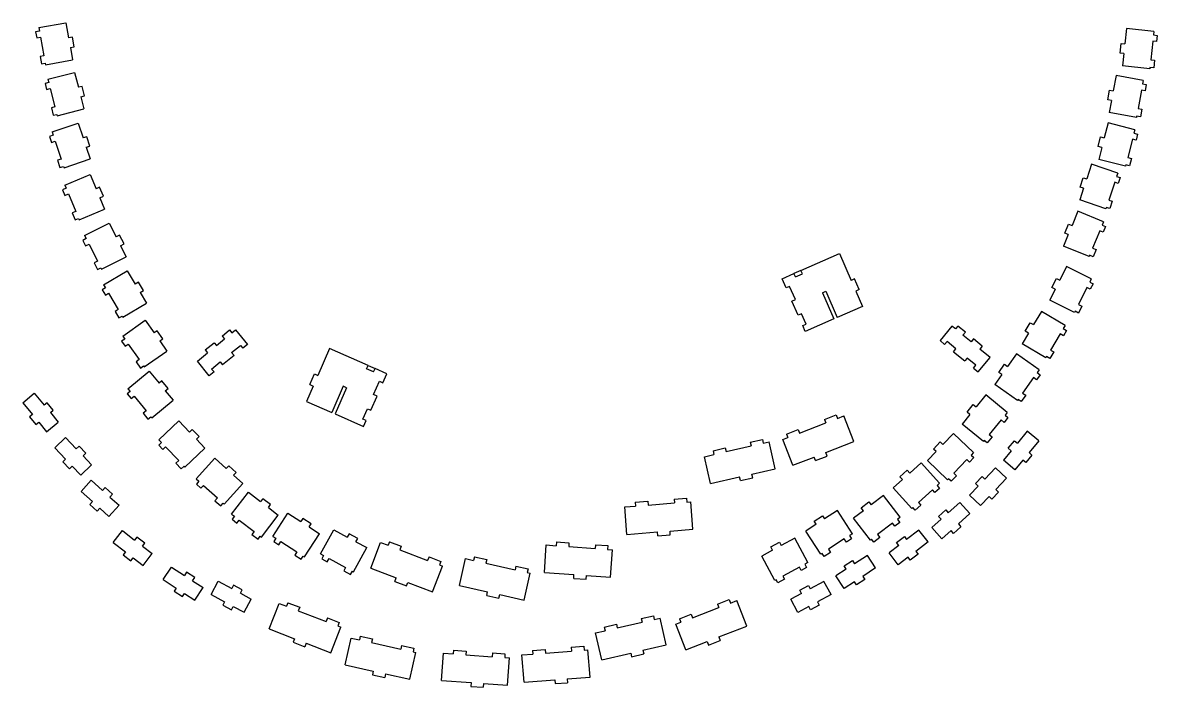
# Model space of a CAD drawing. Extents: x -717 to 1081, y -769 to 1088.
# Drawn here: x 166 to 1071, y -362 to 168 of the extents above; entities that cross this region are included whole.
import ezdxf

# ---------------------------------------------------------------- set-up
doc = ezdxf.new("R2010")
doc.units = 0
doc.layers.get('0').update_dxf_attribs({"linetype": 'CONTINUOUS'})

msp = doc.modelspace()

# ---------------------------------------------------------------- linework, layer by layer
at = {"color": 7, "linetype": 'CONTINUOUS'}
for p, q in [((179.15, 164.12), (200.8, 168.06)), ((179.15, 164.12), (179.66, 161.36)), ((200.8, 168.06), (203, 155.97)), ((1046.42, 163.49), (1045.07, 151.27)), ((1068.29, 161.08), (1046.42, 163.49)), ((179.66, 161.36), (176.7, 160.82)), ((176.7, 160.82), (177.59, 155.98)), ((177.59, 155.98), (180.54, 156.52)), ((180.54, 156.52), (183.23, 141.74)), ((205.95, 156.5), (203, 155.97)), ((207.35, 148.8), (205.95, 156.5)), ((1068.29, 161.08), (1067.98, 158.29)), ((1067.98, 158.29), (1070.96, 157.96)), ((1070.96, 157.96), (1070.42, 153.08)), ((204.4, 148.26), (207.35, 148.8)), ((204.4, 148.26), (206.17, 138.54)), ((1041.23, 143.82), (1042.09, 151.6)), ((1042.09, 151.6), (1045.07, 151.27)), ((1067.44, 153.41), (1065.8, 138.47)), ((1070.42, 153.08), (1067.44, 153.41)), ((183.23, 141.74), (180.28, 141.2)), ((180.28, 141.2), (181.38, 135.16)), ((181.38, 135.16), (184.33, 135.69)), ((184.33, 135.69), (184.53, 134.6)), ((184.53, 134.6), (206.17, 138.54)), ((1044.22, 143.49), (1041.23, 143.82)), ((1044.22, 143.49), (1043.13, 133.67)), ((1065.8, 138.47), (1068.78, 138.14)), ((1068.78, 138.14), (1068.11, 132.04)), ((186.47, 123), (207.78, 128.46)), ((207.78, 128.46), (210.83, 116.55)), ((1065, 131.26), (1043.13, 133.67)), ((1065.12, 132.36), (1065, 131.26)), ((1068.11, 132.04), (1065.12, 132.36)), ((187.17, 120.28), (184.26, 119.53)), ((184.26, 119.53), (185.48, 114.77)), ((186.47, 123), (187.17, 120.28)), ((1038.03, 125.95), (1035.83, 113.86)), ((1059.68, 122.01), (1038.03, 125.95)), ((1059.68, 122.01), (1059.17, 119.25)), ((1059.17, 119.25), (1062.13, 118.71)), ((1062.13, 118.71), (1061.25, 113.88)), ((185.48, 114.77), (188.39, 115.52)), ((188.39, 115.52), (192.12, 100.96)), ((213.74, 117.3), (210.83, 116.55)), ((212.78, 108.96), (215.68, 109.71)), ((212.78, 108.96), (215.23, 99.4)), ((215.68, 109.71), (213.74, 117.3)), ((1031.48, 106.69), (1032.88, 114.4)), ((1032.88, 114.4), (1035.83, 113.86)), ((1058.29, 114.42), (1055.6, 99.63)), ((1061.25, 113.88), (1058.29, 114.42)), ((192.12, 100.96), (189.21, 100.22)), ((189.21, 100.22), (190.73, 94.27)), ((1034.43, 106.15), (1031.48, 106.69)), ((1034.43, 106.15), (1032.66, 96.44)), ((1055.6, 99.63), (1058.55, 99.09)), ((190.73, 94.27), (193.64, 95.01)), ((193.64, 95.01), (193.92, 93.94)), ((193.92, 93.94), (215.23, 99.4)), ((1054.3, 92.5), (1032.66, 96.44)), ((1054.5, 93.59), (1054.3, 92.5)), ((1057.45, 93.05), (1054.5, 93.59)), ((1058.55, 99.09), (1057.45, 93.05)), ((189.82, 80.97), (210.69, 87.93)), ((210.69, 87.93), (214.57, 76.27)), ((1031.74, 88.13), (1028.69, 76.22)), ((1053.05, 82.67), (1031.74, 88.13)), ((1053.05, 82.67), (1052.35, 79.95)), ((190.7, 78.3), (187.86, 77.35)), ((187.86, 77.35), (189.41, 72.69)), ((189.41, 72.69), (192.26, 73.64)), ((189.82, 80.97), (190.7, 78.3)), ((192.26, 73.64), (197.01, 59.38)), ((217.42, 77.21), (214.57, 76.27)), ((219.9, 69.78), (217.42, 77.21)), ((1023.84, 69.38), (1025.78, 76.97)), ((1025.78, 76.97), (1028.69, 76.22)), ((1051.13, 75.19), (1047.4, 60.63)), ((1054.04, 74.45), (1051.13, 75.19)), ((1052.35, 79.95), (1055.26, 79.21)), ((1055.26, 79.21), (1054.04, 74.45)), ((217.05, 68.83), (219.9, 69.78)), ((217.05, 68.83), (220.18, 59.47)), ((1026.74, 68.63), (1023.84, 69.38)), ((1026.74, 68.63), (1024.29, 59.07)), ((197.01, 59.38), (194.17, 58.44)), ((194.17, 58.44), (196.11, 52.61)), ((199.31, 52.51), (220.18, 59.47)), ((1018.57, 55.21), (1014.68, 43.55)), ((1039.44, 48.25), (1018.57, 55.21)), ((1045.6, 53.61), (1024.29, 59.07)), ((1045.88, 54.68), (1045.6, 53.61)), ((1048.79, 53.94), (1045.88, 54.68)), ((1047.4, 60.63), (1050.31, 59.89)), ((1050.31, 59.89), (1048.79, 53.94)), ((196.11, 52.61), (198.95, 53.56)), ((198.95, 53.56), (199.31, 52.51)), ((199.9, 38.7), (220.22, 47.13)), ((220.22, 47.13), (224.93, 35.78)), ((1039.44, 48.25), (1038.55, 45.59)), ((1038.55, 45.59), (1041.4, 44.64)), ((199.9, 38.7), (200.98, 36.1)), ((227.7, 36.93), (224.93, 35.78)), ((230.71, 29.69), (227.7, 36.93)), ((1009.36, 37.07), (1011.83, 44.5)), ((1012.2, 36.12), (1009.36, 37.07)), ((1011.83, 44.5), (1014.68, 43.55)), ((1037, 40.92), (1032.24, 26.67)), ((1039.84, 39.98), (1037, 40.92)), ((1041.4, 44.64), (1039.84, 39.98)), ((200.98, 36.1), (198.21, 34.95)), ((198.21, 34.95), (200.09, 30.41)), ((200.09, 30.41), (202.86, 31.56)), ((202.86, 31.56), (208.62, 17.68)), ((227.94, 28.54), (230.71, 29.69)), ((227.94, 28.54), (231.72, 19.42)), ((1012.2, 36.12), (1009.08, 26.75)), ((211.4, 10.99), (231.72, 19.42)), ((1029.95, 19.79), (1009.08, 26.75)), ((1030.3, 20.84), (1029.95, 19.79)), ((1033.15, 19.89), (1030.3, 20.84)), ((1032.24, 26.67), (1035.09, 25.72)), ((1035.09, 25.72), (1033.15, 19.89)), ((208.62, 17.68), (205.85, 16.53)), ((205.85, 16.53), (208.21, 10.86)), ((208.21, 10.86), (210.98, 12.01)), ((210.98, 12.01), (211.4, 10.99)), ((1007.73, 17.77), (1003.02, 6.42)), ((1028.05, 9.33), (1007.73, 17.77)), ((1028.05, 9.33), (1026.97, 6.74)), ((215.78, -1.55), (235.44, 8.33)), ((235.44, 8.33), (240.96, -2.66)), ((997.24, 0.33), (1000.25, 7.57)), ((1000.01, -0.82), (997.24, 0.33)), ((1000.25, 7.57), (1003.02, 6.42)), ((1025.09, 2.2), (1019.33, -11.68)), ((1027.86, 1.05), (1025.09, 2.2)), ((1026.97, 6.74), (1029.74, 5.59)), ((1029.74, 5.59), (1027.86, 1.05)), ((217.04, -4.06), (214.36, -5.41)), ((214.36, -5.41), (216.57, -9.8)), ((215.78, -1.55), (217.04, -4.06)), ((216.57, -9.8), (219.25, -8.45)), ((219.25, -8.45), (226, -21.88)), ((243.64, -1.31), (240.96, -2.66)), ((247.16, -8.31), (243.64, -1.31)), ((244.48, -9.66), (247.16, -8.31)), ((1000.01, -0.82), (996.23, -9.94)), ((244.48, -9.66), (248.91, -18.48)), ((786.83, -29.41), (817.47, -15.94)), ((817.47, -15.94), (826.86, -37.32)), ((1016.55, -18.37), (996.23, -9.94)), ((1016.97, -17.35), (1016.55, -18.37)), ((1019.74, -18.5), (1016.97, -17.35)), ((1019.33, -11.68), (1022.1, -12.83)), ((1022.1, -12.83), (1019.74, -18.5)), ((226, -21.88), (223.32, -23.23)), ((223.32, -23.23), (226.08, -28.72)), ((229.26, -28.36), (248.91, -18.48)), ((998.68, -26.27), (993.16, -37.26)), ((1018.34, -36.15), (998.68, -26.27)), ((226.08, -28.72), (228.76, -27.37)), ((228.76, -27.37), (229.26, -28.36)), ((230.87, -40.95), (249.76, -29.66)), ((249.76, -29.66), (256.06, -40.21)), ((771.82, -36), (781.21, -31.88)), ((775.01, -43.26), (771.82, -36)), ((786.83, -29.41), (781.21, -31.88)), ((782.42, -34.62), (781.21, -31.88)), ((782.42, -34.62), (788.03, -32.16)), ((788.03, -32.16), (786.83, -29.41)), ((829.61, -36.11), (826.86, -37.32)), ((833.34, -44.61), (829.61, -36.11)), ((986.97, -42.91), (990.48, -35.91)), ((990.48, -35.91), (993.16, -37.26)), ((1018.34, -36.15), (1017.08, -38.66)), ((232.31, -43.36), (229.74, -44.9)), ((229.74, -44.9), (232.26, -49.11)), ((230.87, -40.95), (232.31, -43.36)), ((258.64, -38.67), (256.06, -40.21)), ((262.66, -45.4), (258.64, -38.67)), ((777.76, -42.06), (775.01, -43.26)), ((782.42, -52.65), (777.76, -42.06)), ((833.34, -44.61), (830.6, -45.82)), ((989.65, -44.26), (985.21, -53.08)), ((989.65, -44.26), (986.97, -42.91)), ((1014.87, -43.05), (1008.12, -56.48)), ((1017.55, -44.4), (1014.87, -43.05)), ((1017.08, -38.66), (1019.76, -40.01)), ((1019.76, -40.01), (1017.55, -44.4)), ((232.26, -49.11), (234.83, -47.57)), ((234.83, -47.57), (242.54, -60.48)), ((260.08, -46.94), (262.66, -45.4)), ((260.08, -46.94), (265.15, -55.41)), ((779.67, -53.86), (782.42, -52.65)), ((784.61, -65.09), (779.67, -53.86)), ((803.9, -47.19), (806.64, -45.99)), ((803.9, -47.19), (813.07, -68.08)), ((806.64, -45.99), (815.82, -66.87)), ((830.6, -45.82), (835.96, -58.02)), ((1004.87, -62.96), (985.21, -53.08)), ((242.54, -60.48), (239.97, -62.01)), ((239.97, -62.01), (243.12, -67.29)), ((246.26, -66.7), (265.15, -55.41)), ((835.96, -58.02), (815.82, -66.87)), ((978.57, -62.01), (972.26, -72.56)), ((997.45, -73.3), (978.57, -62.01)), ((1005.37, -61.97), (1004.87, -62.96)), ((1008.05, -63.32), (1005.37, -61.97)), ((1010.8, -57.83), (1008.05, -63.32)), ((1008.12, -56.48), (1010.8, -57.83)), ((243.12, -67.29), (245.69, -65.75)), ((245.69, -65.75), (246.26, -66.7)), ((246.11, -81.79), (264.11, -69.14)), ((264.11, -69.14), (271.17, -79.2)), ((787.35, -63.88), (784.61, -65.09)), ((791, -72.18), (787.35, -63.88)), ((788.25, -73.39), (791, -72.18)), ((813.07, -68.08), (790.32, -78.08)), ((965.67, -77.75), (969.69, -71.03)), ((969.69, -71.03), (972.26, -72.56)), ((273.63, -77.48), (271.17, -79.2)), ((278.13, -83.89), (273.63, -77.48)), ((325.4, -81.66), (331.34, -76.79)), ((331.34, -76.79), (333.24, -79.11)), ((333.24, -79.11), (336.07, -76.79)), ((336.07, -76.79), (345.58, -88.39)), ((790.32, -78.08), (788.25, -73.39)), ((907.24, -73.74), (897.72, -85.34)), ((910.07, -76.06), (907.24, -73.74)), ((911.97, -73.74), (910.07, -76.06)), ((917.91, -78.61), (911.97, -73.74)), ((917.91, -78.61), (916, -80.93)), ((922.46, -86.23), (916, -80.93)), ((968.24, -79.29), (963.18, -87.76)), ((968.24, -79.29), (965.67, -77.75)), ((993.49, -79.93), (985.78, -92.83)), ((996.07, -81.47), (993.49, -79.93)), ((997.45, -73.3), (996.01, -75.71)), ((996.01, -75.71), (998.59, -77.25)), ((998.59, -77.25), (996.07, -81.47)), ((247.72, -84.09), (245.27, -85.81)), ((245.27, -85.81), (248.09, -89.83)), ((246.11, -81.79), (247.72, -84.09)), ((248.09, -89.83), (250.55, -88.11)), ((250.55, -88.11), (259.19, -100.41)), ((275.68, -85.61), (278.13, -83.89)), ((275.68, -85.61), (281.35, -93.69)), ((311.85, -92.78), (318.94, -86.96)), ((318.94, -86.96), (320.85, -89.28)), ((320.85, -89.28), (327.3, -83.98)), ((325.4, -81.66), (327.3, -83.98)), ((332.94, -94.88), (340, -89.09)), ((340, -89.09), (341.9, -91.4)), ((345.58, -88.39), (341.9, -91.4)), ((897.72, -85.34), (901.4, -88.35)), ((903.31, -86.03), (901.4, -88.35)), ((910.37, -91.83), (903.31, -86.03)), ((924.36, -83.91), (922.46, -86.23)), ((931.46, -89.73), (924.36, -83.91)), ((931.46, -89.73), (929.55, -92.05)), ((982.06, -99.05), (963.18, -87.76)), ((263.35, -106.34), (281.35, -93.69)), ((305.63, -101.76), (313.75, -95.1)), ((311.85, -92.78), (313.75, -95.1)), ((334.84, -97.2), (325.8, -104.61)), ((334.84, -97.2), (332.94, -94.88)), ((411.06, -91.65), (401.66, -113.03)), ((441.7, -105.12), (411.06, -91.65)), ((908.46, -94.15), (910.37, -91.83)), ((908.46, -94.15), (917.5, -101.56)), ((919.41, -99.24), (917.5, -101.56)), ((926.3, -104.9), (919.41, -99.24)), ((928.16, -110.31), (937.68, -98.71)), ((937.68, -98.71), (929.55, -92.05)), ((958.66, -95.87), (951.59, -105.92)), ((976.66, -108.51), (958.66, -95.87)), ((982.63, -98.1), (982.06, -99.05)), ((985.2, -99.64), (982.63, -98.1)), ((988.36, -94.37), (985.2, -99.64)), ((985.78, -92.83), (988.36, -94.37)), ((259.19, -100.41), (256.73, -102.13)), ((256.73, -102.13), (260.26, -107.16)), ((260.26, -107.16), (262.72, -105.43)), ((262.72, -105.43), (263.35, -106.34)), ((315.14, -113.36), (305.63, -101.76)), ((317, -107.95), (323.9, -102.29)), ((318.9, -110.27), (317, -107.95)), ((323.9, -102.29), (325.8, -104.61)), ((440.49, -107.87), (441.7, -105.12)), ((446.11, -110.33), (440.49, -107.87)), ((441.7, -105.12), (447.32, -107.59)), ((446.11, -110.33), (447.32, -107.59)), ((456.7, -111.71), (447.32, -107.59)), ((924.4, -107.22), (926.3, -104.9)), ((924.4, -107.22), (928.16, -110.31)), ((944.63, -110.61), (949.14, -104.2)), ((949.14, -104.2), (951.59, -105.92)), ((976.66, -108.51), (975.05, -110.81)), ((250.27, -123.66), (267.27, -109.7)), ((267.27, -109.7), (275.07, -119.21)), ((277.39, -117.3), (275.07, -119.21)), ((282.36, -123.36), (277.39, -117.3)), ((318.9, -110.27), (315.14, -113.36)), ((395.18, -120.32), (398.92, -111.82)), ((398.92, -111.82), (401.66, -113.03)), ((453.51, -118.97), (456.7, -111.71)), ((947.09, -112.33), (941.41, -120.41)), ((947.09, -112.33), (944.63, -110.61)), ((972.22, -114.83), (963.58, -127.13)), ((974.68, -116.56), (972.22, -114.83)), ((977.5, -112.54), (974.68, -116.56)), ((975.05, -110.81), (977.5, -112.54)), ((252.05, -125.83), (249.73, -127.73)), ((250.27, -123.66), (252.05, -125.83)), ((280.04, -125.26), (282.36, -123.36)), ((280.04, -125.26), (286.3, -132.9)), ((397.93, -121.53), (392.57, -133.73)), ((395.18, -120.32), (397.93, -121.53)), ((421.89, -121.7), (412.71, -142.58)), ((424.63, -122.9), (415.45, -143.78)), ((424.63, -122.9), (421.89, -121.7)), ((446.11, -128.36), (450.77, -117.77)), ((450.77, -117.77), (453.51, -118.97)), ((959.41, -133.06), (941.41, -120.41)), ((166.37, -134.8), (175.65, -127.19)), ((166.37, -134.8), (174.17, -144.3)), ((175.65, -127.19), (183.44, -136.69)), ((185.76, -134.79), (183.44, -136.69)), ((190.73, -140.84), (185.76, -134.79)), ((249.73, -127.73), (252.84, -131.53)), ((252.84, -131.53), (255.16, -129.63)), ((255.16, -129.63), (264.7, -141.25)), ((269.29, -146.85), (286.3, -132.9)), ((392.57, -133.73), (412.71, -142.58)), ((443.92, -140.8), (448.86, -129.57)), ((448.86, -129.57), (446.11, -128.36)), ((934.34, -128.64), (926.55, -138.14)), ((951.35, -142.59), (934.34, -128.64)), ((960.05, -132.15), (959.41, -133.06)), ((962.51, -133.88), (960.05, -132.15)), ((966.04, -128.85), (962.51, -133.88)), ((963.58, -127.13), (966.04, -128.85)), ((174.17, -144.3), (171.85, -146.2)), ((188.41, -142.74), (190.73, -140.84)), ((188.41, -142.74), (194.68, -150.38)), ((264.7, -141.25), (262.38, -143.15)), ((262.38, -143.15), (266.27, -147.9)), ((415.45, -143.78), (438.21, -153.79)), ((437.53, -147.89), (441.17, -139.59)), ((441.17, -139.59), (443.92, -140.8)), ((805.58, -148.12), (814.9, -144.51)), ((814.9, -144.51), (815.99, -147.3)), ((921.58, -144.2), (915.31, -151.83)), ((919.26, -142.29), (924.23, -136.24)), ((921.58, -144.2), (919.26, -142.29)), ((924.23, -136.24), (926.55, -138.14)), ((951.35, -142.59), (949.57, -144.76)), ((171.85, -146.2), (176.82, -152.26)), ((176.82, -152.26), (179.14, -150.36)), ((179.14, -150.36), (185.4, -157.99)), ((185.4, -157.99), (194.68, -150.38)), ((266.27, -147.9), (268.59, -145.99)), ((268.59, -145.99), (269.29, -146.85)), ((275.02, -164.53), (290.93, -149.33)), ((290.93, -149.33), (299.42, -158.21)), ((440.27, -149.1), (437.53, -147.89)), ((438.21, -153.79), (440.27, -149.1)), ((785.79, -159), (806.66, -150.92)), ((805.58, -148.12), (806.66, -150.92)), ((815.99, -147.3), (821.07, -145.34)), ((829.02, -165.85), (821.07, -145.34)), ((932.32, -165.78), (915.31, -151.83)), ((946.45, -148.56), (936.92, -160.18)), ((948.77, -150.46), (946.45, -148.56)), ((951.89, -146.66), (948.77, -150.46)), ((949.57, -144.76), (951.89, -146.66)), ((191.93, -170.89), (200.61, -162.6)), ((200.61, -162.6), (209.1, -171.49)), ((301.59, -156.14), (299.42, -158.21)), ((307, -161.81), (301.59, -156.14)), ((304.83, -163.88), (307, -161.81)), ((772.5, -164.15), (776.47, -162.62)), ((775.38, -159.82), (784.71, -156.21)), ((775.38, -159.82), (776.47, -162.62)), ((784.71, -156.21), (785.79, -159)), ((908.5, -159.26), (900.01, -168.15)), ((924.4, -174.46), (908.5, -159.26)), ((939.24, -162.08), (935.34, -166.83)), ((936.92, -160.18), (939.24, -162.08)), ((967.24, -157.5), (959.45, -167)), ((976.52, -165.11), (967.24, -157.5)), ((191.93, -170.89), (200.42, -179.78)), ((211.27, -169.42), (209.1, -171.49)), ((216.68, -175.08), (211.27, -169.42)), ((276.96, -166.56), (274.79, -168.63)), ((274.79, -168.63), (278.18, -172.18)), ((275.02, -164.53), (276.96, -166.56)), ((278.18, -172.18), (280.35, -170.11)), ((280.35, -170.11), (290.73, -180.97)), ((295.74, -186.22), (311.65, -171.02)), ((304.83, -163.88), (311.65, -171.02)), ((716.81, -173.15), (726.56, -170.9)), ((726.56, -170.9), (727.23, -173.82)), ((727.23, -173.82), (747.05, -169.25)), ((746.37, -166.33), (756.12, -164.08)), ((746.37, -166.33), (747.05, -169.25)), ((756.12, -164.08), (756.79, -167)), ((756.79, -167), (761.38, -165.94)), ((766.33, -187.38), (761.38, -165.94)), ((780.45, -184.67), (772.5, -164.15)), ((806.7, -174.5), (829.02, -165.85)), ((892.42, -171.74), (897.84, -166.07)), ((894.59, -173.81), (892.42, -171.74)), ((897.84, -166.07), (900.01, -168.15)), ((933.03, -164.93), (932.32, -165.78)), ((935.34, -166.83), (933.03, -164.93)), ((952.16, -171.16), (957.13, -165.1)), ((954.48, -173.06), (952.16, -171.16)), ((957.13, -165.1), (959.45, -167)), ((976.52, -165.11), (968.72, -174.61)), ((200.42, -179.78), (198.25, -181.85)), ((214.51, -177.15), (216.68, -175.08)), ((214.51, -177.15), (221.33, -184.29)), ((304.77, -195.51), (319.47, -179.14)), ((319.47, -179.14), (328.62, -187.35)), ((709.92, -177.82), (717.49, -176.07)), ((714.86, -199.26), (709.92, -177.82)), ((716.81, -173.15), (717.49, -176.07)), ((780.45, -184.67), (797.38, -178.11)), ((798.46, -180.91), (797.38, -178.11)), ((798.46, -180.91), (807.79, -177.29)), ((807.79, -177.29), (806.7, -174.5)), ((894.59, -173.81), (887.77, -180.95)), ((919.07, -180.04), (908.69, -190.91)), ((921.24, -182.11), (919.07, -180.04)), ((924.63, -178.56), (921.24, -182.11)), ((924.4, -174.46), (922.46, -176.49)), ((922.46, -176.49), (924.63, -178.56)), ((954.48, -173.06), (948.21, -180.69)), ((957.49, -188.3), (948.21, -180.69)), ((963.75, -180.67), (957.49, -188.3)), ((966.07, -182.57), (963.75, -180.67)), ((971.04, -176.52), (966.07, -182.57)), ((968.72, -174.61), (971.04, -176.52)), ((198.25, -181.85), (203.66, -187.51)), ((203.66, -187.51), (205.83, -185.44)), ((205.83, -185.44), (212.65, -192.58)), ((212.65, -192.58), (221.33, -184.29)), ((290.73, -180.97), (288.57, -183.05)), ((288.57, -183.05), (292.81, -187.49)), ((292.81, -187.49), (294.98, -185.42)), ((294.98, -185.42), (295.74, -186.22)), ((330.62, -185.12), (328.62, -187.35)), ((336.45, -190.35), (330.62, -185.12)), ((747.7, -191.68), (766.33, -187.38)), ((865.76, -193.87), (871.59, -188.63)), ((871.59, -188.63), (873.6, -190.87)), ((882.74, -182.65), (873.6, -190.87)), ((897.44, -199.02), (882.74, -182.65)), ((903.68, -196.15), (887.77, -180.95)), ((942.07, -186.78), (933.58, -195.67)), ((950.75, -195.07), (942.07, -186.78)), ((212.86, -205.47), (220.88, -196.54)), ((220.88, -196.54), (230.02, -204.75)), ((304.77, -195.51), (306.86, -197.38)), ((306.86, -197.38), (304.86, -199.62)), ((334.44, -192.59), (336.45, -190.35)), ((334.44, -192.59), (341.79, -199.18)), ((714.86, -199.26), (737.96, -193.93)), ((738.63, -196.85), (737.96, -193.93)), ((738.63, -196.85), (748.38, -194.6)), ((748.38, -194.6), (747.7, -191.68)), ((867.77, -196.1), (860.42, -202.7)), ((867.77, -196.1), (865.76, -193.87)), ((904.45, -195.35), (903.68, -196.15)), ((906.61, -197.42), (904.45, -195.35)), ((910.86, -192.98), (906.61, -197.42)), ((908.69, -190.91), (910.86, -192.98)), ((926, -199.26), (931.41, -193.6)), ((931.41, -193.6), (933.58, -195.67)), ((950.75, -195.07), (942.26, -203.96)), ((212.86, -205.47), (222.01, -213.68)), ((232.03, -202.52), (230.02, -204.75)), ((237.86, -207.75), (232.03, -202.52)), ((235.85, -209.98), (237.86, -207.75)), ((304.86, -199.62), (308.51, -202.9)), ((308.51, -202.9), (310.52, -200.67)), ((310.52, -200.67), (321.7, -210.71)), ((327.09, -215.55), (341.79, -199.18)), ((332.88, -223.64), (346.27, -206.19)), ((346.27, -206.19), (356.02, -213.67)), ((875.12, -219.07), (860.42, -202.7)), ((891.7, -204.18), (880.51, -214.22)), ((893.7, -206.41), (891.7, -204.18)), ((897.36, -203.13), (893.7, -206.41)), ((897.44, -199.02), (895.35, -200.9)), ((895.35, -200.9), (897.36, -203.13)), ((928.17, -201.34), (921.35, -208.48)), ((928.17, -201.34), (926, -199.26)), ((944.43, -206.03), (939.02, -211.7)), ((942.26, -203.96), (944.43, -206.03)), ((222.01, -213.68), (220, -215.91)), ((220, -215.91), (225.83, -221.14)), ((235.18, -225.51), (243.2, -216.58)), ((235.85, -209.98), (243.2, -216.58)), ((321.7, -210.71), (319.69, -212.94)), ((319.69, -212.94), (324.26, -217.04)), ((324.26, -217.04), (326.27, -214.81)), ((326.27, -214.81), (327.09, -215.55)), ((357.85, -211.29), (356.02, -213.67)), ((364.06, -216.05), (357.85, -211.29)), ((362.24, -218.43), (364.06, -216.05)), ((654.8, -214.16), (664.77, -213.38)), ((654.8, -214.16), (655.04, -217.16)), ((664.77, -213.38), (665.01, -216.37)), ((665.01, -216.37), (685.91, -214.73)), ((685.68, -211.74), (695.65, -210.96)), ((685.68, -211.74), (685.91, -214.73)), ((695.65, -210.96), (695.88, -213.95)), ((695.88, -213.95), (699.01, -213.7)), ((700.74, -235.63), (699.01, -213.7)), ((834.86, -218.53), (841.08, -213.77)), ((841.08, -213.77), (842.91, -216.15)), ((852.66, -208.67), (842.91, -216.15)), ((866.05, -226.12), (852.66, -208.67)), ((882.52, -216.46), (877.95, -220.56)), ((880.51, -214.22), (882.52, -216.46)), ((913.49, -214.32), (904.34, -222.53)), ((921.5, -223.24), (913.49, -214.32)), ((930.03, -216.77), (921.35, -208.48)), ((936.85, -209.63), (930.03, -216.77)), ((939.02, -211.7), (936.85, -209.63)), ((225.83, -221.14), (227.84, -218.91)), ((227.84, -218.91), (235.18, -225.51)), ((332.88, -223.64), (335.11, -225.35)), ((335.11, -225.35), (333.28, -227.73)), ((356.68, -241.9), (370.07, -224.44)), ((362.24, -218.43), (370.07, -224.44)), ((365.78, -241.36), (377.76, -222.91)), ((377.76, -222.91), (388.07, -229.6)), ((646.34, -217.84), (655.04, -217.16)), ((648.06, -239.77), (646.34, -217.84)), ((797.42, -229.22), (803.99, -224.95)), ((803.99, -224.95), (805.62, -227.47)), ((815.93, -220.77), (805.62, -227.47)), ((827.91, -239.23), (815.93, -220.77)), ((836.69, -220.91), (828.86, -226.92)), ((836.69, -220.91), (834.86, -218.53)), ((866.05, -226.12), (863.82, -227.83)), ((875.94, -218.33), (875.12, -219.07)), ((877.95, -220.56), (875.94, -218.33)), ((896.51, -225.53), (902.34, -220.3)), ((898.51, -227.76), (896.51, -225.53)), ((902.34, -220.3), (904.34, -222.53)), ((921.5, -223.24), (912.36, -231.46)), ((333.28, -227.73), (337.18, -230.72)), ((337.18, -230.72), (339, -228.34)), ((339, -228.34), (350.93, -237.49)), ((389.71, -227.09), (388.07, -229.6)), ((396.28, -231.35), (389.71, -227.09)), ((394.64, -233.87), (396.28, -231.35)), ((394.64, -233.87), (402.92, -239.24)), ((799.05, -231.73), (790.77, -237.11)), ((799.05, -231.73), (797.42, -229.22)), ((842.24, -244.38), (828.86, -226.92)), ((859.92, -230.82), (848, -239.97)), ((861.75, -233.2), (859.92, -230.82)), ((865.65, -230.21), (861.75, -233.2)), ((863.82, -227.83), (865.65, -230.21)), ((898.51, -227.76), (891.16, -234.36)), ((899.18, -243.29), (891.16, -234.36)), ((914.36, -233.69), (908.53, -238.92)), ((912.36, -231.46), (914.36, -233.69)), ((238.57, -246.3), (245.88, -236.78)), ((245.88, -236.78), (255.63, -244.26)), ((257.46, -241.88), (255.63, -244.26)), ((263.67, -246.65), (257.46, -241.88)), ((350.93, -237.49), (349.1, -239.87)), ((349.1, -239.87), (353.98, -243.61)), ((353.98, -243.61), (355.8, -241.22)), ((355.8, -241.22), (356.68, -241.9)), ((365.78, -241.36), (368.14, -242.89)), ((368.14, -242.89), (366.5, -245.4)), ((390.94, -257.7), (402.92, -239.24)), ((403.85, -255.37), (414.33, -236.02)), ((414.33, -236.02), (425.14, -241.88)), ((426.57, -239.24), (425.14, -241.88)), ((433.46, -242.98), (426.57, -239.24)), ((432.03, -245.61), (433.46, -242.98)), ((648.06, -239.77), (672.51, -237.85)), ((672.74, -240.84), (672.51, -237.85)), ((672.74, -240.84), (682.71, -240.06)), ((682.48, -237.07), (700.74, -235.63)), ((682.71, -240.06), (682.48, -237.07)), ((781.91, -242.76), (771.1, -248.61)), ((792.39, -262.1), (781.91, -242.76)), ((802.75, -255.56), (790.77, -237.11)), ((821.43, -243.43), (808.83, -251.61)), ((823.07, -245.95), (821.43, -243.43)), ((827.19, -243.27), (823.07, -245.95)), ((827.91, -239.23), (825.56, -240.75)), ((825.56, -240.75), (827.19, -243.27)), ((843.12, -243.7), (842.24, -244.38)), ((844.95, -246.09), (843.12, -243.7)), ((849.82, -242.35), (844.95, -246.09)), ((848, -239.97), (849.82, -242.35)), ((863.07, -246.14), (869.29, -241.37)), ((869.29, -241.37), (871.12, -243.75)), ((880.87, -236.27), (871.12, -243.75)), ((888.17, -245.79), (880.87, -236.27)), ((906.53, -236.69), (899.18, -243.29)), ((908.53, -238.92), (906.53, -236.69)), ((238.57, -246.3), (248.33, -253.78)), ((261.85, -249.03), (263.67, -246.65)), ((261.85, -249.03), (269.68, -255.04)), ((366.5, -245.4), (370.62, -248.08)), ((370.62, -248.08), (372.26, -245.56)), ((372.26, -245.56), (384.86, -253.75)), ((430.23, -269.66), (440.71, -250.32)), ((432.03, -245.61), (440.71, -250.32)), ((443.84, -266.64), (451.75, -246.11)), ((451.75, -246.11), (457.78, -248.43)), ((458.86, -245.63), (457.78, -248.43)), ((458.86, -245.63), (468.19, -249.22)), ((468.19, -249.22), (467.11, -252.02)), ((467.11, -252.02), (489.24, -260.54)), ((582.28, -270.14), (583.85, -248.2)), ((583.85, -248.2), (591.71, -248.76)), ((591.92, -245.76), (591.71, -248.76)), ((591.92, -245.76), (601.9, -246.47)), ((601.9, -246.47), (601.68, -249.47)), ((601.68, -249.47), (622.76, -250.97)), ((622.97, -247.98), (622.76, -250.97)), ((622.97, -247.98), (632.94, -248.69)), ((632.94, -248.69), (632.73, -251.68)), ((632.73, -251.68), (636.58, -251.96)), ((635.02, -273.9), (636.58, -251.96)), ((764.21, -252.35), (755.53, -257.05)), ((762.78, -249.71), (769.67, -245.98)), ((764.21, -252.35), (762.78, -249.71)), ((769.67, -245.98), (771.1, -248.61)), ((808.83, -251.61), (810.46, -254.13)), ((864.9, -248.52), (857.06, -254.53)), ((864.9, -248.52), (863.07, -246.14)), ((888.17, -245.79), (878.42, -253.27)), ((878.42, -253.27), (880.24, -255.65)), ((248.33, -253.78), (246.5, -256.17)), ((246.5, -256.17), (252.72, -260.93)), ((252.72, -260.93), (254.54, -258.55)), ((254.54, -258.55), (262.38, -264.56)), ((262.38, -264.56), (269.68, -255.04)), ((384.86, -253.75), (383.23, -256.26)), ((383.23, -256.26), (388.38, -259.61)), ((388.38, -259.61), (390.01, -257.09)), ((390.01, -257.09), (390.94, -257.7)), ((403.85, -255.37), (406.32, -256.71)), ((406.32, -256.71), (404.89, -259.34)), ((404.89, -259.34), (409.21, -261.68)), ((409.21, -261.68), (410.64, -259.05)), ((410.64, -259.05), (423.85, -266.21)), ((490.32, -257.75), (489.24, -260.54)), ((490.32, -257.75), (499.65, -261.34)), ((499.65, -261.34), (498.57, -264.14)), ((514.6, -280.53), (519.39, -259.06)), ((519.39, -259.06), (525.89, -260.52)), ((526.54, -257.59), (525.89, -260.52)), ((526.54, -257.59), (536.3, -259.77)), ((536.3, -259.77), (535.65, -262.7)), ((766.01, -276.39), (755.53, -257.05)), ((792.39, -262.1), (789.92, -263.44)), ((803.68, -254.96), (802.75, -255.56)), ((805.31, -257.48), (803.68, -254.96)), ((810.46, -254.13), (805.31, -257.48)), ((821.36, -264.91), (827.93, -260.64)), ((827.93, -260.64), (829.56, -263.16)), ((839.87, -256.47), (829.56, -263.16)), ((846.41, -266.53), (839.87, -256.47)), ((864.37, -264.05), (857.06, -254.53)), ((872.2, -258.04), (864.37, -264.05)), ((874.03, -260.42), (872.2, -258.04)), ((880.24, -255.65), (874.03, -260.42)), ((278.47, -275.83), (285, -265.76)), ((285, -265.76), (295.31, -272.46)), ((296.94, -269.94), (295.31, -272.46)), ((303.51, -274.21), (296.94, -269.94)), ((423.85, -266.21), (422.43, -268.84)), ((422.43, -268.84), (427.83, -271.77)), ((427.83, -271.77), (429.25, -269.13)), ((429.25, -269.13), (430.23, -269.66)), ((443.84, -266.64), (464.08, -274.43)), ((493.07, -285.6), (500.98, -265.07)), ((498.57, -264.14), (500.98, -265.07)), ((535.65, -262.7), (558.89, -267.89)), ((559.54, -264.96), (558.89, -267.89)), ((559.54, -264.96), (569.3, -267.14)), ((566.15, -292.06), (570.94, -270.59)), ((569.3, -267.14), (568.65, -270.07)), ((568.65, -270.07), (570.94, -270.59)), ((582.28, -270.14), (605.9, -271.82)), ((785.6, -265.78), (772.39, -272.94)), ((787.03, -268.42), (785.6, -265.78)), ((791.35, -266.08), (787.03, -268.42)), ((789.92, -263.44), (791.35, -266.08)), ((822.99, -267.43), (814.71, -272.8)), ((822.99, -267.43), (821.36, -264.91)), ((846.41, -266.53), (836.1, -273.22)), ((278.47, -275.83), (288.78, -282.52)), ((301.88, -276.72), (303.51, -274.21)), ((301.88, -276.72), (310.16, -282.1)), ((316.56, -287.56), (322.27, -277.01)), ((322.27, -277.01), (333.08, -282.87)), ((334.51, -280.23), (333.08, -282.87)), ((341.4, -283.96), (334.51, -280.23)), ((463, -277.23), (464.08, -274.43)), ((463, -277.23), (472.33, -280.82)), ((472.33, -280.82), (473.41, -278.03)), ((473.41, -278.03), (493.07, -285.6)), ((605.69, -274.82), (605.9, -271.82)), ((605.69, -274.82), (615.66, -275.53)), ((615.66, -275.53), (615.87, -272.53)), ((615.87, -272.53), (635.02, -273.9)), ((766.99, -275.87), (766.01, -276.39)), ((768.42, -278.5), (766.99, -275.87)), ((773.82, -275.58), (768.42, -278.5)), ((772.39, -272.94), (773.82, -275.58)), ((805.11, -277.21), (794.3, -283.06)), ((810.83, -287.76), (805.11, -277.21)), ((821.25, -282.87), (814.71, -272.8)), ((829.53, -277.49), (821.25, -282.87)), ((831.16, -280.01), (829.53, -277.49)), ((837.73, -275.74), (831.16, -280.01)), ((836.1, -273.22), (837.73, -275.74)), ((288.78, -282.52), (287.14, -285.04)), ((287.14, -285.04), (293.71, -289.3)), ((293.71, -289.3), (295.35, -286.79)), ((295.35, -286.79), (303.63, -292.16)), ((303.63, -292.16), (310.16, -282.1)), ((316.56, -287.56), (327.36, -293.42)), ((339.97, -286.6), (341.4, -283.96)), ((339.97, -286.6), (348.65, -291.3)), ((514.6, -280.53), (536.95, -285.53)), ((536.29, -288.46), (536.95, -285.53)), ((536.29, -288.46), (546.05, -290.64)), ((546.05, -290.64), (546.71, -287.71)), ((546.71, -287.71), (566.15, -292.06)), ((787.41, -286.79), (778.73, -291.5)), ((785.98, -284.16), (792.87, -280.42)), ((787.41, -286.79), (785.98, -284.16)), ((792.87, -280.42), (794.3, -283.06)), ((810.83, -287.76), (800.02, -293.61)), ((327.36, -293.42), (325.93, -296.06)), ((325.93, -296.06), (332.82, -299.79)), ((332.82, -299.79), (334.25, -297.15)), ((334.25, -297.15), (342.93, -301.85)), ((342.93, -301.85), (348.65, -291.3)), ((362.91, -315.11), (370.76, -294.71)), ((370.76, -294.71), (376.79, -297.03)), ((377.87, -294.23), (376.79, -297.03)), ((377.87, -294.23), (387.2, -297.82)), ((387.2, -297.82), (386.12, -300.62)), ((700.43, -306.18), (721.3, -298.1)), ((720.22, -295.3), (729.55, -291.69)), ((720.22, -295.3), (721.3, -298.1)), ((729.55, -291.69), (730.63, -294.48)), ((730.63, -294.48), (735.71, -292.52)), ((743.61, -312.9), (735.71, -292.52)), ((784.45, -302.05), (778.73, -291.5)), ((793.13, -297.35), (784.45, -302.05)), ((794.56, -299.98), (793.13, -297.35)), ((801.45, -296.25), (794.56, -299.98)), ((800.02, -293.61), (801.45, -296.25)), ((386.12, -300.62), (408.25, -309.14)), ((409.33, -306.35), (408.25, -309.14)), ((409.33, -306.35), (418.66, -309.94)), ((659.53, -306.84), (669.28, -304.59)), ((659.53, -306.84), (660.21, -309.77)), ((669.28, -304.59), (669.95, -307.52)), ((669.95, -307.52), (674.54, -306.46)), ((679.46, -327.76), (674.54, -306.46)), ((690.03, -307), (699.35, -303.39)), ((690.03, -307), (691.11, -309.8)), ((699.35, -303.39), (700.43, -306.18)), ((362.91, -315.11), (383.15, -322.9)), ((412.14, -334.06), (419.99, -313.67)), ((418.66, -309.94), (417.59, -312.74)), ((417.59, -312.74), (419.99, -313.67)), ((623.08, -318.34), (630.65, -316.59)), ((629.97, -313.67), (639.72, -311.42)), ((629.97, -313.67), (630.65, -316.59)), ((639.72, -311.42), (640.39, -314.34)), ((640.39, -314.34), (660.21, -309.77)), ((687.14, -311.33), (691.11, -309.8)), ((695.04, -331.71), (687.14, -311.33)), ((721.29, -321.54), (743.61, -312.9)), ((383.15, -322.9), (382.07, -325.7)), ((423.54, -343.73), (428.31, -322.4)), ((428.31, -322.4), (434.81, -323.85)), ((435.46, -320.92), (434.81, -323.85)), ((435.46, -320.92), (445.22, -323.1)), ((445.22, -323.1), (444.57, -326.03)), ((627.99, -339.63), (623.08, -318.34)), ((695.04, -331.71), (711.97, -325.16)), ((711.97, -325.16), (713.05, -327.95)), ((713.05, -327.95), (722.38, -324.34)), ((721.29, -321.54), (722.38, -324.34)), ((382.07, -325.7), (391.4, -329.29)), ((392.48, -326.49), (391.4, -329.29)), ((392.48, -326.49), (412.14, -334.06)), ((444.57, -326.03), (467.81, -331.22)), ((468.46, -328.3), (467.81, -331.22)), ((468.46, -328.3), (478.22, -330.48)), ((475.09, -355.25), (479.86, -333.92)), ((478.22, -330.48), (477.57, -333.41)), ((477.57, -333.41), (479.86, -333.92)), ((500.23, -356.24), (501.78, -334.44)), ((501.78, -334.44), (509.65, -335)), ((509.86, -332.01), (509.65, -335)), ((509.86, -332.01), (519.83, -332.72)), ((519.83, -332.72), (519.62, -335.71)), ((540.91, -334.22), (540.69, -337.22)), ((540.91, -334.22), (550.88, -334.93)), ((572.86, -332.19), (582.83, -331.4)), ((572.86, -332.19), (573.09, -335.18)), ((582.83, -331.4), (583.06, -334.39)), ((583.06, -334.39), (603.97, -332.75)), ((603.74, -329.76), (613.7, -328.98)), ((603.74, -329.76), (603.97, -332.75)), ((613.7, -328.98), (613.94, -331.97)), ((613.94, -331.97), (617.07, -331.72)), ((618.78, -353.52), (617.07, -331.72)), ((627.99, -339.63), (651.09, -334.3)), ((651.09, -334.3), (651.76, -337.23)), ((660.83, -332.06), (679.46, -327.76)), ((660.83, -332.06), (661.51, -334.98)), ((423.54, -343.73), (445.89, -348.73)), ((519.62, -335.71), (540.69, -337.22)), ((550.88, -334.93), (550.67, -337.93)), ((550.67, -337.93), (554.52, -338.2)), ((552.96, -360), (554.52, -338.2)), ((564.4, -335.86), (573.09, -335.18)), ((566.11, -357.65), (564.4, -335.86)), ((651.76, -337.23), (661.51, -334.98)), ((445.89, -348.73), (445.24, -351.65)), ((445.24, -351.65), (455, -353.83)), ((455.65, -350.91), (455, -353.83)), ((455.65, -350.91), (475.09, -355.25)), ((500.23, -356.24), (523.85, -357.93)), ((523.85, -357.93), (523.63, -360.92)), ((523.63, -360.92), (533.61, -361.63)), ((533.82, -358.64), (533.61, -361.63)), ((533.82, -358.64), (552.96, -360)), ((566.11, -357.65), (590.55, -355.73)), ((590.55, -355.73), (590.79, -358.72)), ((590.79, -358.72), (600.76, -357.94)), ((600.52, -354.95), (618.78, -353.52)), ((600.52, -354.95), (600.76, -357.94))]:
    msp.add_line(p, q, dxfattribs=at)

doc.saveas('drawing.dxf')
